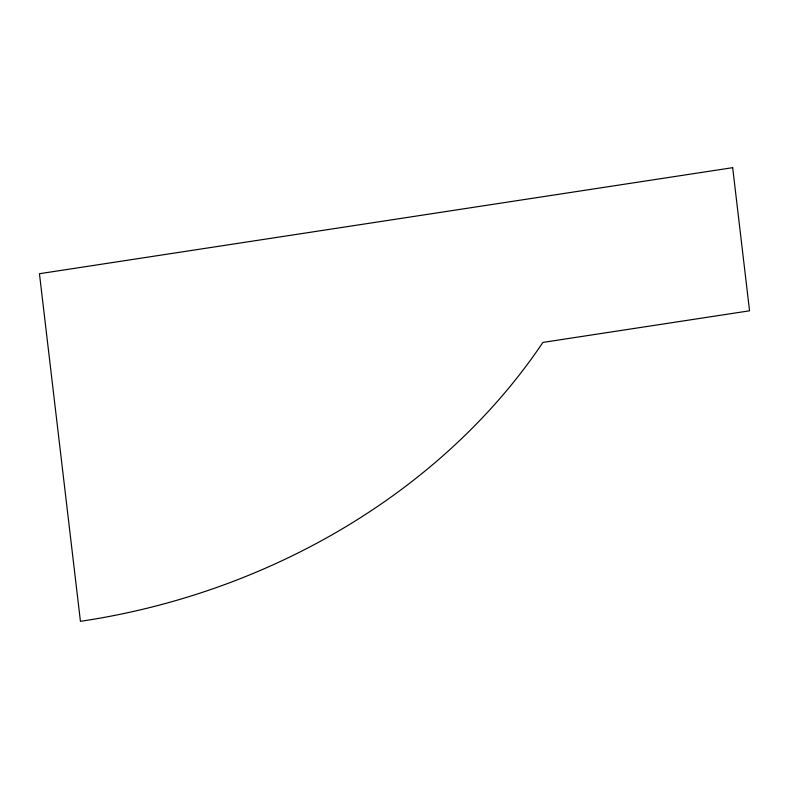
<?xml version="1.0" encoding="UTF-8"?>
<svg xmlns="http://www.w3.org/2000/svg" width="789" height="789" viewBox="0 0 789 789"><rect width="100%" height="100%" fill="white"/><g stroke="black" fill="none" stroke-linecap="round" stroke-linejoin="round"><path stroke-width="1.18" d="M732.675 167.672L39.45 273.714L80.429 621.328A608.26 504.861 -13.1 0 0 542.911 342.416L749.55 310.807L732.675 167.672"/></g></svg>
